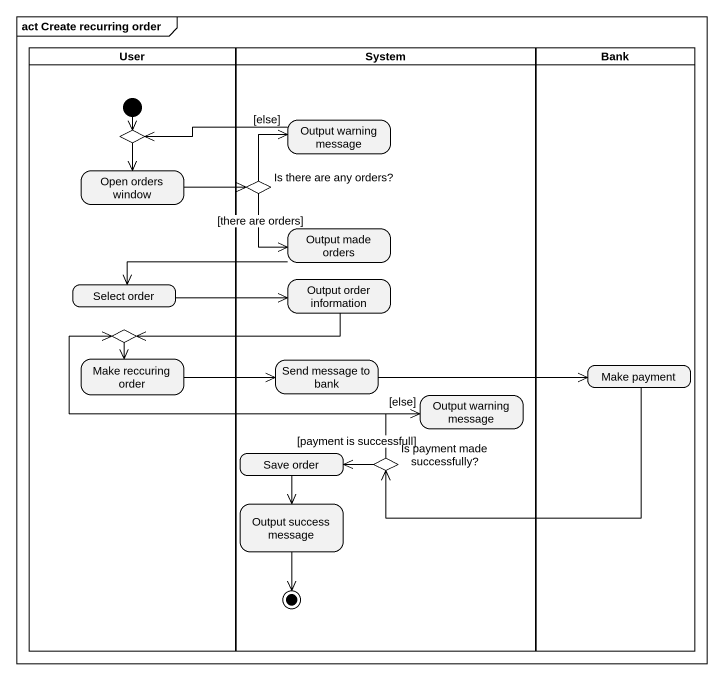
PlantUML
@startuml
mainframe act Create recurring order
hide empty description
state User <<partition>> {
  state choice1 <<choice>>
  state "Open orders window" as Open_orders_window
  state "Select order" as Select_order
  state choice2 <<choice>>
  state "Make reccuring order" as Make_reccuring_order
  [*] --> choice1
}
state System <<partition>> {
  state "Output warning message" as Output_warning_message
  state "Is there are any orders?" as Is_there_are_any_orders <<choice>>
  state "Output made orders" as Output_made_orders
  state "Output order information" as Output_order_information
  state "Send message to bank" as Send_message_to_bank
  state "Output warning message" as Output_warning_message_2
  state "Save order" as Save_order
  state "Is payment made successfully?" as Is_payment_made_successfully <<choice>>
  state "Output success message" as Output_success_message
  Output_success_message --> [*]
}
state Bank <<partition>> {
  state "Make payment" as Make_payment
}
choice1 --> Open_orders_window
Output_warning_message -left-> choice1
Open_orders_window -right-> Is_there_are_any_orders
Is_there_are_any_orders -up-> Output_warning_message : [else]
Is_there_are_any_orders --> Output_made_orders : [there are orders]
Output_made_orders -left-> Select_order
Select_order -right-> Output_order_information
Output_order_information -left-> choice2
choice2 --> Make_reccuring_order
Make_reccuring_order -right-> Send_message_to_bank
Send_message_to_bank -right-> Make_payment
Make_payment -left-> Is_payment_made_successfully
Output_warning_message_2 -left-> choice2
Save_order --> Output_success_message
Is_payment_made_successfully -up-> Output_warning_message_2 : [else]
Is_payment_made_successfully -left-> Save_order : [payment is successfull]
@enduml
